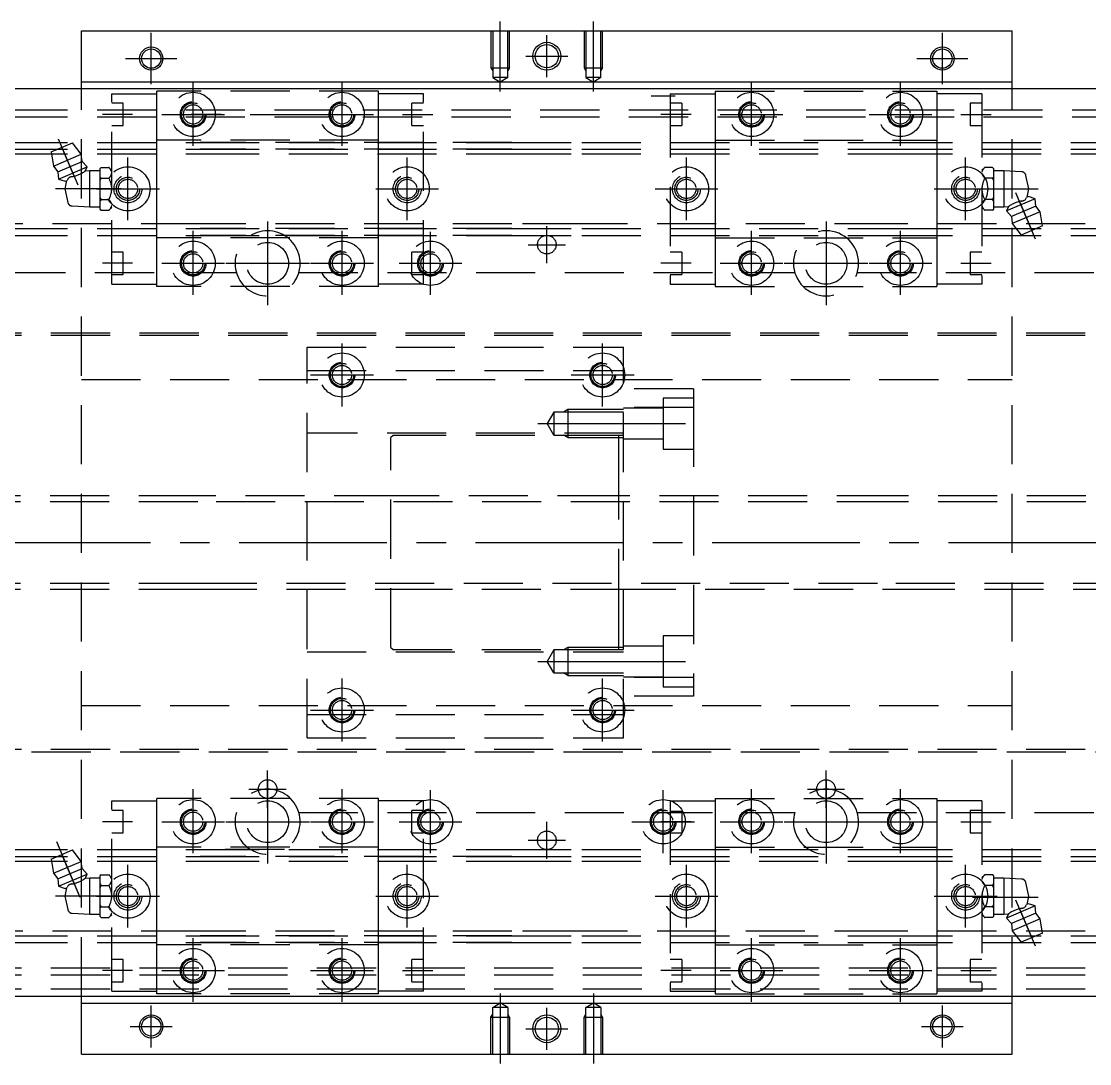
# Model space of a CAD drawing. Extents: x -94 to 720, y -24 to 362.
# Drawn here: x 117.1 to 346.6, y 137.9 to 361.9 of the extents above; entities that cross this region are included whole.
import ezdxf

# ---------------------------------------------------------------- set-up
doc = ezdxf.new("R2010")
doc.units = 0
doc.linetypes.add('CENTER', pattern=[50.8, 31.75, -6.35, 6.35, -6.35])
doc.linetypes.add('DASHED', pattern=[19.05, 12.7, -6.35])
doc.layers.get('0').update_dxf_attribs({"linetype": 'CONTINUOUS'})
doc.layers.add('CENTER', color=1, linetype='CENTER')

msp = doc.modelspace()

# ---------------------------------------------------------------- linework, layer by layer
at = {"color": 7, "linetype": 'CONTINUOUS'}
for p, q in [((130, 359.9), (330, 359.9)), ((130, 348.9), (130, 359.9)), ((330, 348.9), (330, 359.9)), ((474, 347.4), (-14, 347.4)), ((130, 348.9), (330, 348.9)), ((130, 347.4), (130, 348.9)), ((330, 347.4), (330, 348.9)), ((-14, 152.4), (474, 152.4)), ((130, 150.9), (130, 152.4)), ((330, 150.9), (330, 152.4)), ((130, 150.9), (330, 150.9)), ((130, 139.9), (130, 150.9)), ((330, 139.9), (330, 150.9)), ((130, 139.9), (330, 139.9))]:
    msp.add_line(p, q, dxfattribs=at)
at = {"color": 3, "linetype": 'DASHED'}
for p, q in [((218, 359.9), (218, 351.9)), ((218.38, 359.9), (218.38, 351.9)), ((221.62, 351.9), (221.62, 359.9)), ((222, 351.9), (222, 359.9)), ((238, 359.9), (238, 351.9)), ((238.38, 359.9), (238.38, 351.9)), ((241.62, 351.9), (241.62, 359.9)), ((242, 351.9), (242, 359.9)), ((218, 351.9), (218.38, 351.24)), ((218, 351.9), (220, 351.9)), ((218.38, 351.9), (218.38, 349.8)), ((220, 351.9), (222, 351.9)), ((222, 351.9), (221.62, 351.24)), ((221.62, 349.8), (221.62, 351.9)), ((238, 351.9), (238.38, 351.24)), ((238, 351.9), (240, 351.9)), ((238.38, 351.9), (238.38, 349.8)), ((240, 351.9), (242, 351.9)), ((242, 351.9), (241.62, 351.24)), ((241.62, 349.8), (241.62, 351.9)), ((218.38, 349.8), (220, 348.86)), ((221.62, 349.8), (218.38, 349.8)), ((221.62, 349.8), (220, 348.86)), ((238.38, 349.8), (240, 348.86)), ((241.62, 349.8), (238.38, 349.8)), ((241.62, 349.8), (240, 348.86)), ((130, 152.4), (130, 347.4)), ((193.8, 346.9), (146.2, 346.9)), ((146.2, 345.91), (146.2, 346.9)), ((193.8, 345.91), (193.8, 346.9)), ((266.2, 346.9), (313.8, 346.9)), ((266.2, 346.9), (266.2, 345.91)), ((313.8, 346.9), (313.8, 345.91)), ((330, 152.4), (330, 347.4)), ((136.5, 346.35), (146.2, 346.35)), ((136.5, 345.36), (136.5, 346.35)), ((136.5, 306.44), (136.5, 345.36)), ((146.2, 336.9), (146.2, 345.91)), ((203.5, 346.35), (193.8, 346.35)), ((193.8, 336.9), (193.8, 345.91)), ((203.5, 345.36), (203.5, 346.35)), ((203.5, 306.44), (203.5, 345.36)), ((252.45, 345.91), (257.55, 345.91)), ((256.5, 346.35), (266.2, 346.35)), ((256.5, 346.35), (256.5, 345.36)), ((256.5, 345.36), (256.5, 306.44)), ((266.2, 345.91), (266.2, 336.9)), ((323.5, 346.35), (313.8, 346.35)), ((313.8, 345.91), (313.8, 336.9)), ((323.5, 346.35), (323.5, 345.36)), ((323.5, 345.36), (323.5, 305.45)), ((0, 342.9), (460, 342.9)), ((139, 344.3), (136.5, 344.3)), ((139, 339.5), (139, 344.3)), ((201, 339.5), (201, 344.3)), ((203.5, 344.3), (201, 344.3)), ((259, 344.3), (256.5, 344.3)), ((259, 344.3), (259, 339.5)), ((321, 344.3), (321, 339.5)), ((323.5, 344.3), (321, 344.3)), ((0, 341.4), (460, 341.4)), ((136.5, 339.5), (139, 339.5)), ((201, 339.5), (203.5, 339.5)), ((256.5, 339.5), (259, 339.5)), ((321, 339.5), (323.5, 339.5)), ((0, 335.9), (155.5, 335.9)), ((123.5, 333.87), (128.1, 335.82)), ((129.97, 333.36), (128.1, 335.82)), ((146.2, 336.4), (146.2, 336.9)), ((193.8, 336.4), (146.2, 336.4)), ((146.2, 330.4), (146.2, 336.4)), ((155.5, 335.9), (222.5, 335.9)), ((222.5, 335.9), (155.5, 335.9)), ((222.5, 335.9), (155.5, 335.9)), ((155.5, 335.9), (222.5, 335.9)), ((193.8, 336.4), (193.8, 336.9)), ((193.8, 330.4), (193.8, 336.4)), ((222.5, 335.9), (237.5, 335.9)), ((222.5, 335.9), (237.5, 335.9)), ((237.5, 335.9), (304.5, 335.9)), ((237.5, 335.9), (304.5, 335.9)), ((237.5, 335.9), (304.5, 335.9)), ((237.5, 335.9), (304.5, 335.9)), ((266.2, 336.9), (266.2, 336.4)), ((266.2, 336.4), (313.8, 336.4)), ((266.2, 336.4), (266.2, 330.4)), ((304.5, 335.9), (460, 335.9)), ((313.8, 336.9), (313.8, 336.4)), ((313.8, 336.4), (313.8, 330.4)), ((0, 334.44), (155.5, 334.44)), ((0, 333.4), (155.5, 333.4)), ((123.5, 333.87), (123.97, 330.81)), ((123.97, 330.81), (129.97, 333.36)), ((130.17, 331.81), (129.97, 333.36)), ((155.5, 334.44), (222.5, 334.44)), ((222.5, 334.44), (155.5, 334.44)), ((222.5, 334.44), (155.5, 334.44)), ((155.5, 334.44), (222.5, 334.44)), ((155.5, 333.4), (222.5, 333.4)), ((155.5, 333.4), (222.5, 333.4)), ((155.5, 333.4), (222.5, 333.4)), ((155.5, 333.4), (222.5, 333.4)), ((222.5, 334.44), (237.5, 334.44)), ((222.5, 334.44), (237.5, 334.44)), ((222.5, 333.4), (237.5, 333.4)), ((222.5, 333.4), (237.5, 333.4)), ((237.5, 334.44), (304.5, 334.44)), ((237.5, 334.44), (304.5, 334.44)), ((237.5, 334.44), (304.5, 334.44)), ((237.5, 334.44), (304.5, 334.44)), ((237.5, 333.4), (304.5, 333.4)), ((237.5, 333.4), (304.5, 333.4)), ((237.5, 333.4), (304.5, 333.4)), ((237.5, 333.4), (304.5, 333.4)), ((304.5, 334.44), (460, 334.44)), ((304.5, 333.4), (460, 333.4)), ((123.97, 330.81), (124.95, 329.59)), ((124.95, 329.59), (130.17, 331.81)), ((125.07, 328.02), (131.22, 330.63)), ((131.22, 330.63), (130.17, 331.81)), ((130.81, 329.72), (131.22, 330.63)), ((124.95, 329.59), (125.07, 328.02)), ((127.35, 328.3), (127.24, 328.23)), ((131.8, 329.77), (130.81, 329.72)), ((131.8, 322.02), (131.8, 329.77)), ((134, 329.77), (131.8, 329.77)), ((134.21, 330.51), (134, 330.28)), ((134.21, 330.51), (134, 330.3)), ((134, 330.28), (134, 330.3)), ((134, 328.44), (134, 330.28)), ((134, 327.74), (134, 328.44)), ((134, 328.44), (134.21, 328.21)), ((134.21, 330.51), (135.89, 330.51)), ((136.5, 329.9), (135.89, 330.51)), ((136.48, 329.6), (136.42, 329.77)), ((136.45, 329.03), (136.49, 329.18)), ((136.5, 329.46), (136.48, 329.6)), ((136.49, 329.18), (136.5, 329.26)), ((146.2, 329.9), (146.2, 330.4)), ((146.2, 321.9), (146.2, 329.9)), ((193.8, 329.9), (193.8, 330.4)), ((193.8, 321.9), (193.8, 329.9)), ((266.2, 330.4), (266.2, 329.9)), ((266.2, 329.9), (266.2, 321.9)), ((313.8, 330.4), (313.8, 329.9)), ((313.8, 329.9), (313.8, 321.9)), ((324.11, 330.51), (323.5, 329.9)), ((323.51, 329.54), (323.5, 329.46)), ((323.5, 329.26), (323.52, 329.12)), ((323.55, 329.69), (323.51, 329.54)), ((323.52, 329.12), (323.58, 328.95)), ((325.79, 330.51), (324.11, 330.51)), ((326, 330.28), (325.79, 330.51)), ((326, 330.3), (325.79, 330.51)), ((325.79, 328.21), (326, 328.44)), ((326, 330.3), (326, 330.28)), ((326, 330.28), (326, 328.44)), ((328.2, 329.77), (326, 329.77)), ((326, 328.44), (326, 327.74)), ((328.2, 329.77), (328.2, 322.02)), ((332.01, 329.58), (328.2, 329.77)), ((333.6, 325.9), (332.93, 328.8)), ((125.07, 328.02), (126.47, 327.52)), ((126.81, 327.67), (126.4, 325.9)), ((126.47, 327.52), (126.93, 327.72)), ((127.07, 328.02), (126.93, 327.72)), ((127.09, 328.06), (127.07, 328.02)), ((127.16, 328.15), (127.09, 328.06)), ((127.24, 328.23), (127.16, 328.15)), ((134.21, 328.21), (134, 327.74)), ((134, 324.06), (134, 327.74)), ((134.21, 328.21), (135.89, 328.21)), ((325.79, 328.21), (324.11, 328.21)), ((326, 327.74), (325.79, 328.21)), ((326, 327.74), (326, 324.06)), ((126.4, 325.9), (127.07, 323)), ((134, 324.06), (134.21, 323.59)), ((134, 323.36), (134, 324.06)), ((325.79, 323.59), (326, 324.06)), ((326, 324.06), (326, 323.36)), ((334.93, 323.78), (328.78, 321.17)), ((332.84, 323.65), (332.91, 323.74)), ((332.91, 323.74), (332.93, 323.78)), ((332.93, 323.78), (333.07, 324.08)), ((333.53, 324.28), (333.07, 324.08)), ((333.19, 324.13), (333.6, 325.9)), ((334.93, 323.78), (333.53, 324.28)), ((335.05, 322.21), (334.93, 323.78)), ((127.99, 322.22), (131.8, 322.02)), ((131.8, 322.02), (134, 322.02)), ((134.21, 323.59), (134, 323.36)), ((134, 321.52), (134, 323.36)), ((134, 321.52), (134.21, 321.29)), ((134, 321.5), (134, 321.52)), ((134, 321.5), (134.21, 321.29)), ((134.21, 323.59), (135.89, 323.59)), ((135.89, 321.29), (136.5, 321.9)), ((136.48, 322.68), (136.42, 322.85)), ((136.45, 322.11), (136.49, 322.26)), ((136.5, 322.54), (136.48, 322.68)), ((136.49, 322.26), (136.5, 322.34)), ((146.2, 321.4), (146.2, 321.9)), ((146.2, 315.4), (146.2, 321.4)), ((193.8, 321.4), (193.8, 321.9)), ((193.8, 315.4), (193.8, 321.4)), ((266.2, 321.9), (266.2, 321.4)), ((266.2, 321.4), (266.2, 315.4)), ((313.8, 321.9), (313.8, 321.4)), ((313.8, 321.4), (313.8, 315.4)), ((323.51, 322.62), (323.5, 322.54)), ((323.5, 322.34), (323.52, 322.2)), ((323.5, 321.9), (324.11, 321.29)), ((323.55, 322.77), (323.51, 322.62)), ((323.52, 322.2), (323.58, 322.03)), ((325.79, 323.59), (324.11, 323.59)), ((326, 323.36), (325.79, 323.59)), ((325.79, 321.29), (326, 321.52)), ((325.79, 321.29), (326, 321.5)), ((326, 323.36), (326, 321.52)), ((326, 322.02), (328.2, 322.02)), ((326, 321.52), (326, 321.5)), ((328.2, 322.02), (329.19, 322.08)), ((329.19, 322.08), (328.78, 321.17)), ((335.05, 322.21), (329.83, 319.99)), ((332.65, 323.5), (332.76, 323.57)), ((332.76, 323.57), (332.84, 323.65)), ((336.03, 320.99), (335.05, 322.21)), ((134.21, 321.29), (135.89, 321.29)), ((325.79, 321.29), (324.11, 321.29)), ((328.78, 321.17), (329.83, 319.99)), ((329.83, 319.99), (330.03, 318.44)), ((336.03, 320.99), (330.03, 318.44)), ((336.5, 317.93), (336.03, 320.99)), ((155.5, 318.4), (0, 318.4)), ((0, 317.36), (155.5, 317.36)), ((222.5, 318.4), (155.5, 318.4)), ((222.5, 318.4), (155.5, 318.4)), ((222.5, 318.4), (155.5, 318.4)), ((222.5, 318.4), (155.5, 318.4)), ((155.5, 317.36), (222.5, 317.36)), ((222.5, 317.36), (155.5, 317.36)), ((222.5, 317.36), (155.5, 317.36)), ((155.5, 317.36), (222.5, 317.36)), ((237.5, 318.4), (222.5, 318.4)), ((237.5, 318.4), (222.5, 318.4)), ((222.5, 317.36), (237.5, 317.36)), ((222.5, 317.36), (237.5, 317.36)), ((304.5, 318.4), (237.5, 318.4)), ((304.5, 318.4), (237.5, 318.4)), ((304.5, 318.4), (237.5, 318.4)), ((304.5, 318.4), (237.5, 318.4)), ((237.5, 317.36), (304.5, 317.36)), ((237.5, 317.36), (304.5, 317.36)), ((237.5, 317.36), (304.5, 317.36)), ((237.5, 317.36), (304.5, 317.36)), ((460, 318.4), (304.5, 318.4)), ((304.5, 317.36), (460, 317.36)), ((330.03, 318.44), (331.9, 315.98)), ((336.5, 317.93), (331.9, 315.98)), ((0, 315.9), (155.5, 315.9)), ((193.8, 315.4), (146.2, 315.4)), ((146.2, 314.9), (146.2, 315.4)), ((146.2, 305.89), (146.2, 314.9)), ((155.5, 315.9), (222.5, 315.9)), ((222.5, 315.9), (155.5, 315.9)), ((222.5, 315.9), (155.5, 315.9)), ((155.5, 315.9), (222.5, 315.9)), ((193.8, 314.9), (193.8, 315.4)), ((193.8, 305.89), (193.8, 314.9)), ((222.5, 315.9), (237.5, 315.9)), ((222.5, 315.9), (237.5, 315.9)), ((237.5, 315.9), (304.5, 315.9)), ((237.5, 315.9), (304.5, 315.9)), ((237.5, 315.9), (304.5, 315.9)), ((237.5, 315.9), (304.5, 315.9)), ((266.2, 315.4), (313.8, 315.4)), ((266.2, 315.4), (266.2, 314.9)), ((266.2, 314.9), (266.2, 305.89)), ((304.5, 315.9), (460, 315.9)), ((313.8, 315.4), (313.8, 314.9)), ((313.8, 314.9), (313.8, 305.89)), ((139, 312.3), (136.5, 312.3)), ((139, 307.5), (139, 312.3)), ((201, 307.5), (201, 312.3)), ((203.5, 312.3), (201, 312.3)), ((259, 312.3), (256.5, 312.3)), ((259, 312.3), (259, 307.5)), ((321, 312.3), (321, 307.5)), ((323.5, 312.3), (321, 312.3)), ((56.71, 307.9), (163.29, 307.9)), ((176.71, 307.9), (283.29, 307.9)), ((176.71, 307.9), (283.29, 307.9)), ((296.71, 307.9), (403.29, 307.9)), ((136.5, 307.5), (139, 307.5)), ((136.5, 305.45), (136.5, 306.44)), ((136.5, 305.45), (146.2, 305.45)), ((146.2, 304.9), (146.2, 305.89)), ((193.8, 304.9), (193.8, 305.89)), ((203.5, 305.45), (193.8, 305.45)), ((201, 307.5), (203.5, 307.5)), ((203.5, 305.45), (203.5, 306.44)), ((256.5, 307.5), (259, 307.5)), ((256.5, 306.44), (256.5, 305.45)), ((256.5, 305.45), (266.2, 305.45)), ((266.2, 305.89), (266.2, 304.9)), ((313.8, 305.89), (313.8, 304.9)), ((323.5, 305.45), (313.8, 305.45)), ((321, 307.5), (323.5, 307.5)), ((193.8, 304.9), (146.2, 304.9)), ((266.2, 304.9), (313.8, 304.9)), ((460, 294.9), (5, 294.9)), ((460, 294.4), (5.64, 294.4)), ((178.5, 207.9), (178.5, 291.9)), ((178.5, 291.9), (246.5, 291.9)), ((246.5, 207.9), (246.5, 291.9)), ((130, 284.9), (330, 284.9)), ((178.5, 286.9), (246.5, 286.9)), ((261.5, 282.9), (246.5, 282.9)), ((261.5, 282.9), (261.5, 278.88)), ((261.5, 280.95), (255, 280.95)), ((255, 280.95), (255, 269.95)), ((231.5, 277.91), (230.08, 275.45)), ((234.5, 277.91), (231.5, 277.91)), ((231.5, 277.91), (231.5, 272.99)), ((234.5, 278.45), (233.56, 277.91)), ((246.5, 278.45), (234.5, 278.45)), ((234.5, 278.45), (234.5, 272.45)), ((246.5, 277.91), (234.5, 277.91)), ((261.5, 278.88), (246.5, 278.88)), ((255, 278.75), (246.5, 278.75)), ((261.5, 278.88), (261.5, 220.92)), ((246.5, 273.4), (178.5, 273.4)), ((231.5, 272.99), (230.08, 275.45)), ((196.96, 272.9), (196.5, 272.44)), ((196.5, 227.36), (196.5, 272.44)), ((246.5, 272.9), (196.96, 272.9)), ((231.5, 272.99), (234.5, 272.99)), ((234.5, 272.45), (233.56, 272.99)), ((234.5, 272.99), (246.5, 272.99)), ((234.5, 272.45), (246.5, 272.45)), ((234.5, 272.45), (246.5, 272.45)), ((245.5, 265.39), (245.5, 272.9)), ((246.5, 272.15), (255, 272.15)), ((255, 269.95), (261.5, 269.95)), ((245.5, 263.99), (245.5, 265.39)), ((245.5, 235.81), (245.5, 263.99)), ((155, 259.9), (28, 259.9)), ((197, 259.9), (155, 259.9)), ((245, 259.9), (197, 259.9)), ((202, 259.9), (197, 259.9)), ((202, 259.9), (197, 259.9)), ((245, 259.9), (240, 259.9)), ((245, 259.9), (240, 259.9)), ((305, 259.9), (245, 259.9)), ((403, 259.9), (305, 259.9)), ((155, 258.65), (28, 258.65)), ((305, 258.65), (155, 258.65)), ((403, 258.65), (305, 258.65)), ((28, 241.15), (155, 241.15)), ((155, 241.15), (305, 241.15)), ((305, 241.15), (403, 241.15)), ((28, 239.9), (155, 239.9)), ((155, 239.9), (197, 239.9)), ((197, 239.9), (245, 239.9)), ((197, 239.9), (202, 239.9)), ((197, 239.9), (202, 239.9)), ((240, 239.9), (245, 239.9)), ((240, 239.9), (245, 239.9)), ((245, 239.9), (305, 239.9)), ((305, 239.9), (403, 239.9)), ((245.5, 234.41), (245.5, 235.81)), ((245.5, 226.9), (245.5, 234.41)), ((261.5, 229.85), (255, 229.85)), ((255, 229.85), (255, 218.85)), ((196.5, 227.36), (196.96, 226.9)), ((234.5, 227.35), (233.56, 226.81)), ((246.5, 227.35), (234.5, 227.35)), ((234.5, 227.35), (234.5, 221.35)), ((255, 227.65), (246.5, 227.65)), ((178.5, 226.4), (246.5, 226.4)), ((196.96, 226.9), (246.5, 226.9)), ((231.5, 226.81), (230.08, 224.35)), ((234.5, 226.81), (231.5, 226.81)), ((231.5, 226.81), (231.5, 221.89)), ((246.5, 226.81), (234.5, 226.81)), ((231.5, 221.89), (230.08, 224.35)), ((231.5, 221.89), (234.5, 221.89)), ((234.5, 221.35), (233.56, 221.89)), ((234.5, 221.89), (246.5, 221.89)), ((234.5, 221.35), (246.5, 221.35)), ((234.5, 221.35), (246.5, 221.35)), ((246.5, 221.05), (255, 221.05)), ((261.5, 220.92), (246.5, 220.92)), ((261.5, 220.92), (261.5, 216.9)), ((255, 218.85), (261.5, 218.85)), ((261.5, 216.9), (246.5, 216.9)), ((130, 214.9), (330, 214.9)), ((178.5, 212.9), (246.5, 212.9)), ((178.5, 207.9), (246.5, 207.9)), ((5, 204.9), (460, 204.9)), ((460, 205.4), (5.64, 205.4)), ((136.5, 194.35), (146.2, 194.35)), ((136.5, 193.36), (136.5, 194.35)), ((136.5, 154.44), (136.5, 193.36)), ((193.8, 194.9), (146.2, 194.9)), ((146.2, 193.91), (146.2, 194.9)), ((146.2, 184.9), (146.2, 193.91)), ((193.8, 193.91), (193.8, 194.9)), ((203.5, 194.35), (193.8, 194.35)), ((193.8, 184.9), (193.8, 193.91)), ((203.5, 193.36), (203.5, 194.35)), ((203.5, 154.44), (203.5, 193.36)), ((256.5, 194.35), (266.2, 194.35)), ((256.5, 194.35), (256.5, 193.36)), ((256.5, 193.36), (256.5, 154.44)), ((266.2, 194.9), (313.8, 194.9)), ((266.2, 194.9), (266.2, 193.91)), ((266.2, 193.91), (266.2, 184.9)), ((313.8, 194.9), (313.8, 193.91)), ((323.5, 194.35), (313.8, 194.35)), ((313.8, 193.91), (313.8, 184.9)), ((323.5, 194.35), (323.5, 193.36)), ((323.5, 193.36), (323.5, 154.44)), ((139, 192.3), (136.5, 192.3)), ((139, 187.5), (139, 192.3)), ((176.71, 191.9), (283.29, 191.9)), ((176.71, 191.9), (283.29, 191.9)), ((201, 187.5), (201, 192.3)), ((203.5, 192.3), (201, 192.3)), ((259, 192.1), (256.5, 192.1)), ((259, 192.1), (259, 187.5)), ((296.71, 191.9), (403.29, 191.9)), ((321, 192.3), (321, 187.5)), ((323.5, 192.3), (321, 192.3)), ((136.5, 187.5), (139, 187.5)), ((201, 187.5), (203.5, 187.5)), ((256.5, 187.5), (259, 187.5)), ((321, 187.5), (323.5, 187.5)), ((0, 183.9), (155.5, 183.9)), ((123.5, 181.87), (128.1, 183.82)), ((129.97, 181.36), (128.1, 183.82)), ((146.2, 184.4), (146.2, 184.9)), ((193.8, 184.4), (146.2, 184.4)), ((146.2, 178.4), (146.2, 184.4)), ((155.5, 183.9), (222.5, 183.9)), ((173.61, 183.9), (155.5, 183.9)), ((173.61, 183.9), (155.5, 183.9)), ((155.5, 183.9), (222.5, 183.9)), ((193.8, 184.4), (193.8, 184.9)), ((193.8, 178.4), (193.8, 184.4)), ((222.5, 183.9), (237.5, 183.9)), ((222.5, 183.9), (237.5, 183.9)), ((237.5, 183.9), (304.5, 183.9)), ((237.5, 183.9), (304.5, 183.9)), ((237.5, 183.9), (304.5, 183.9)), ((237.5, 183.9), (304.5, 183.9)), ((266.2, 184.9), (266.2, 184.4)), ((266.2, 184.4), (313.8, 184.4)), ((266.2, 184.4), (266.2, 178.4)), ((304.5, 183.9), (460, 183.9)), ((313.8, 184.9), (313.8, 184.4)), ((313.8, 184.4), (313.8, 178.4)), ((0, 182.44), (155.5, 182.44)), ((0, 181.4), (155.5, 181.4)), ((123.5, 181.87), (123.97, 178.81)), ((123.97, 178.81), (129.97, 181.36)), ((130.17, 179.81), (129.97, 181.36)), ((155.5, 182.44), (222.5, 182.44)), ((222.5, 182.44), (155.5, 182.44)), ((222.5, 182.44), (155.5, 182.44)), ((155.5, 182.44), (222.5, 182.44)), ((155.5, 181.4), (222.5, 181.4)), ((155.5, 181.4), (222.5, 181.4)), ((155.5, 181.4), (222.5, 181.4)), ((155.5, 181.4), (222.5, 181.4)), ((222.5, 182.44), (237.5, 182.44)), ((222.5, 182.44), (237.5, 182.44)), ((222.5, 181.4), (237.5, 181.4)), ((222.5, 181.4), (237.5, 181.4)), ((237.5, 182.44), (304.5, 182.44)), ((237.5, 182.44), (304.5, 182.44)), ((237.5, 182.44), (304.5, 182.44)), ((237.5, 182.44), (304.5, 182.44)), ((237.5, 181.4), (304.5, 181.4)), ((237.5, 181.4), (304.5, 181.4)), ((237.5, 181.4), (304.5, 181.4)), ((237.5, 181.4), (304.5, 181.4)), ((304.5, 182.44), (460, 182.44)), ((304.5, 181.4), (460, 181.4)), ((124.95, 177.59), (130.17, 179.81)), ((131.22, 178.63), (130.17, 179.81)), ((123.97, 178.81), (124.95, 177.59)), ((124.95, 177.59), (125.07, 176.02)), ((125.07, 176.02), (131.22, 178.63)), ((130.81, 177.72), (131.22, 178.63)), ((131.8, 177.77), (130.81, 177.72)), ((131.8, 170.02), (131.8, 177.77)), ((134, 177.77), (131.8, 177.77)), ((134.21, 178.51), (134, 178.28)), ((134.21, 178.51), (134, 178.3)), ((134, 178.28), (134, 178.3)), ((134, 176.44), (134, 178.28)), ((134.21, 178.51), (135.89, 178.51)), ((136.5, 177.9), (135.89, 178.51)), ((136.48, 177.6), (136.42, 177.77)), ((136.45, 177.03), (136.49, 177.18)), ((136.5, 177.46), (136.48, 177.6)), ((136.49, 177.18), (136.5, 177.26)), ((146.2, 177.9), (146.2, 178.4)), ((146.2, 169.9), (146.2, 177.9)), ((193.8, 177.9), (193.8, 178.4)), ((193.8, 169.9), (193.8, 177.9)), ((266.2, 178.4), (266.2, 177.9)), ((266.2, 177.9), (266.2, 169.9)), ((313.8, 178.4), (313.8, 177.9)), ((313.8, 177.9), (313.8, 169.9)), ((324.11, 178.51), (323.5, 177.9)), ((323.51, 177.54), (323.5, 177.46)), ((323.5, 177.26), (323.52, 177.12)), ((323.55, 177.69), (323.51, 177.54)), ((323.52, 177.12), (323.58, 176.95)), ((325.79, 178.51), (324.11, 178.51)), ((326, 178.28), (325.79, 178.51)), ((326, 178.3), (325.79, 178.51)), ((326, 178.3), (326, 178.28)), ((326, 178.28), (326, 176.44)), ((328.2, 177.77), (326, 177.77)), ((328.2, 177.77), (328.2, 170.02)), ((332.01, 177.58), (328.2, 177.77)), ((333.6, 173.9), (332.93, 176.8)), ((125.07, 176.02), (126.47, 175.52)), ((126.81, 175.67), (126.4, 173.9)), ((126.47, 175.52), (126.93, 175.72)), ((127.07, 176.02), (126.93, 175.72)), ((127.09, 176.06), (127.07, 176.02)), ((127.16, 176.15), (127.09, 176.06)), ((127.24, 176.23), (127.16, 176.15)), ((127.35, 176.3), (127.24, 176.23)), ((134, 176.44), (134.21, 176.21)), ((134, 175.74), (134, 176.44)), ((134.21, 176.21), (134, 175.74)), ((134, 172.06), (134, 175.74)), ((134.21, 176.21), (135.89, 176.21)), ((325.79, 176.21), (324.11, 176.21)), ((325.79, 176.21), (326, 176.44)), ((326, 175.74), (325.79, 176.21)), ((326, 176.44), (326, 175.74)), ((326, 175.74), (326, 172.06)), ((126.4, 173.9), (127.07, 171)), ((333.53, 172.28), (333.07, 172.08)), ((333.19, 172.13), (333.6, 173.9)), ((334.93, 171.78), (333.53, 172.28)), ((127.99, 170.22), (131.8, 170.02)), ((131.8, 170.02), (134, 170.02)), ((134, 172.06), (134.21, 171.59)), ((134, 171.36), (134, 172.06)), ((134.21, 171.59), (134, 171.36)), ((134, 169.52), (134, 171.36)), ((134.21, 171.59), (135.89, 171.59)), ((135.89, 169.29), (136.5, 169.9)), ((136.48, 170.68), (136.42, 170.85)), ((136.45, 170.11), (136.49, 170.26)), ((136.5, 170.54), (136.48, 170.68)), ((136.49, 170.26), (136.5, 170.34)), ((146.2, 163.4), (146.2, 169.9)), ((193.8, 169.4), (193.8, 169.9)), ((266.2, 169.9), (266.2, 169.4)), ((313.8, 169.9), (313.8, 169.4)), ((323.51, 170.62), (323.5, 170.54)), ((323.5, 170.34), (323.52, 170.2)), ((323.5, 169.9), (324.11, 169.29)), ((323.55, 170.77), (323.51, 170.62)), ((323.52, 170.2), (323.58, 170.03)), ((325.79, 171.59), (324.11, 171.59)), ((325.79, 171.59), (326, 172.06)), ((326, 171.36), (325.79, 171.59)), ((326, 172.06), (326, 171.36)), ((326, 171.36), (326, 169.52)), ((326, 170.02), (328.2, 170.02)), ((328.2, 170.02), (329.19, 170.08)), ((334.93, 171.78), (328.78, 169.17)), ((329.19, 170.08), (328.78, 169.17)), ((335.05, 170.21), (329.83, 167.99)), ((332.65, 171.5), (332.76, 171.57)), ((332.76, 171.57), (332.84, 171.65)), ((332.84, 171.65), (332.91, 171.74)), ((332.91, 171.74), (332.93, 171.78)), ((332.93, 171.78), (333.07, 172.08)), ((335.05, 170.21), (334.93, 171.78)), ((336.03, 168.99), (335.05, 170.21)), ((134, 169.52), (134.21, 169.29)), ((134, 169.5), (134, 169.52)), ((134, 169.5), (134.21, 169.29)), ((134.21, 169.29), (135.89, 169.29)), ((193.8, 163.4), (193.8, 169.4)), ((266.2, 169.4), (266.2, 163.4)), ((313.8, 169.4), (313.8, 163.4)), ((325.79, 169.29), (324.11, 169.29)), ((325.79, 169.29), (326, 169.52)), ((325.79, 169.29), (326, 169.5)), ((326, 169.52), (326, 169.5)), ((328.78, 169.17), (329.83, 167.99)), ((329.83, 167.99), (330.03, 166.44)), ((336.03, 168.99), (330.03, 166.44)), ((336.5, 165.93), (336.03, 168.99)), ((155.5, 166.4), (0, 166.4)), ((0, 165.36), (155.5, 165.36)), ((222.5, 166.4), (155.5, 166.4)), ((222.5, 166.4), (155.5, 166.4)), ((222.5, 166.4), (155.5, 166.4)), ((222.5, 166.4), (155.5, 166.4)), ((155.5, 165.36), (222.5, 165.36)), ((222.5, 165.36), (155.5, 165.36)), ((222.5, 165.36), (155.5, 165.36)), ((155.5, 165.36), (222.5, 165.36)), ((237.5, 166.4), (222.5, 166.4)), ((237.5, 166.4), (222.5, 166.4)), ((222.5, 165.36), (237.5, 165.36)), ((222.5, 165.36), (237.5, 165.36)), ((304.5, 166.4), (237.5, 166.4)), ((304.5, 166.4), (237.5, 166.4)), ((304.5, 166.4), (237.5, 166.4)), ((304.5, 166.4), (237.5, 166.4)), ((237.5, 165.36), (304.5, 165.36)), ((237.5, 165.36), (304.5, 165.36)), ((237.5, 165.36), (304.5, 165.36)), ((237.5, 165.36), (304.5, 165.36)), ((460, 166.4), (304.5, 166.4)), ((304.5, 165.36), (460, 165.36)), ((330.03, 166.44), (331.9, 163.98)), ((336.5, 165.93), (331.9, 163.98)), ((0, 163.9), (155.5, 163.9)), ((193.8, 163.4), (146.2, 163.4)), ((146.2, 162.9), (146.2, 163.4)), ((155.5, 163.9), (222.5, 163.9)), ((222.5, 163.9), (155.5, 163.9)), ((222.5, 163.9), (155.5, 163.9)), ((155.5, 163.9), (222.5, 163.9)), ((193.8, 162.9), (193.8, 163.4)), ((222.5, 163.9), (237.5, 163.9)), ((222.5, 163.9), (237.5, 163.9)), ((237.5, 163.9), (304.5, 163.9)), ((237.5, 163.9), (304.5, 163.9)), ((237.5, 163.9), (304.5, 163.9)), ((237.5, 163.9), (304.5, 163.9)), ((266.2, 163.4), (313.8, 163.4)), ((266.2, 163.4), (266.2, 162.9)), ((304.5, 163.9), (460, 163.9)), ((313.8, 163.4), (313.8, 162.9)), ((146.2, 153.89), (146.2, 162.9)), ((193.8, 153.89), (193.8, 162.9)), ((266.2, 162.9), (266.2, 153.89)), ((313.8, 162.9), (313.8, 153.89)), ((460, 158.4), (0, 158.4)), ((139, 160.3), (136.5, 160.3)), ((139, 155.5), (139, 160.3)), ((201, 155.5), (201, 160.3)), ((203.5, 160.3), (201, 160.3)), ((259, 160.3), (256.5, 160.3)), ((259, 160.3), (259, 155.5)), ((321, 160.3), (321, 155.5)), ((323.5, 160.3), (321, 160.3)), ((460, 156.9), (0, 156.9)), ((460, 153.9), (0, 153.9)), ((136.5, 155.5), (139, 155.5)), ((136.5, 153.45), (136.5, 154.44)), ((146.2, 152.9), (146.2, 153.89)), ((193.8, 152.9), (193.8, 153.89)), ((201, 155.5), (203.5, 155.5)), ((203.5, 153.45), (203.5, 154.44)), ((256.5, 155.5), (259, 155.5)), ((256.5, 154.44), (256.5, 153.45)), ((266.2, 153.89), (266.2, 152.9)), ((313.8, 153.89), (313.8, 152.9)), ((321, 155.5), (323.5, 155.5)), ((323.5, 154.44), (323.5, 153.45)), ((136.5, 153.45), (146.2, 153.45)), ((193.8, 152.9), (146.2, 152.9)), ((203.5, 153.45), (193.8, 153.45)), ((256.5, 153.45), (266.2, 153.45)), ((266.2, 152.9), (313.8, 152.9)), ((323.5, 153.45), (313.8, 153.45)), ((218.38, 150), (220, 150.94)), ((218.38, 147.9), (218.38, 150)), ((221.62, 150), (218.38, 150)), ((221.62, 150), (220, 150.94)), ((221.62, 150), (221.62, 147.9)), ((238.38, 150), (240, 150.94)), ((238.38, 147.9), (238.38, 150)), ((241.62, 150), (238.38, 150)), ((241.62, 150), (240, 150.94)), ((241.62, 150), (241.62, 147.9)), ((218, 147.9), (218.38, 148.56)), ((218, 139.9), (218, 147.9)), ((218, 147.9), (220, 147.9)), ((218.38, 139.9), (218.38, 147.9)), ((220, 147.9), (222, 147.9)), ((222, 147.9), (221.62, 148.56)), ((221.62, 147.9), (221.62, 139.9)), ((222, 147.9), (222, 139.9)), ((238, 147.9), (238.38, 148.56)), ((238, 139.9), (238, 147.9)), ((238, 147.9), (240, 147.9)), ((238.38, 139.9), (238.38, 147.9)), ((240, 147.9), (242, 147.9)), ((242, 147.9), (241.62, 148.56)), ((241.62, 147.9), (241.62, 139.9)), ((242, 147.9), (242, 139.9))]:
    msp.add_line(p, q, dxfattribs=at)
at = {"color": 3, "linetype": 'CONTINUOUS'}
for centre in [(145, 353.9), (315, 353.9), (145, 145.9), (315, 145.9)]:
    msp.add_circle(centre, 2.5, dxfattribs=at)
at = {"color": 7, "linetype": 'CONTINUOUS'}
for centre, radius in [((145, 353.9), 2.07), ((230, 354.4), 3), ((230, 354.4), 2.5), ((315, 353.9), 2.07), ((145, 145.9), 2.07), ((230, 145.4), 3), ((230, 145.4), 2.5), ((315, 145.9), 2.07)]:
    msp.add_circle(centre, radius, dxfattribs=at)
at = {"color": 3, "linetype": 'DASHED'}
for centre, radius in [((154, 341.9), 4.75), ((186, 341.9), 4.75), ((274, 341.9), 4.75), ((306, 341.9), 4.75), ((154, 341.9), 2.75), ((154, 341.9), 2.5), ((186, 341.9), 2.75), ((186, 341.9), 2.5), ((274, 341.9), 2.75), ((274, 341.9), 2.5), ((306, 341.9), 2.75), ((306, 341.9), 2.5), ((154, 341.9), 2.07), ((186, 341.9), 2.07), ((274, 341.9), 2.07), ((306, 341.9), 2.07), ((140, 325.9), 4.75), ((200, 325.9), 4.75), ((260, 325.9), 4.75), ((320, 325.9), 4.75), ((140, 325.9), 3), ((140, 325.9), 2.5), ((200, 325.9), 3), ((200, 325.9), 2.5), ((260, 325.9), 3), ((260, 325.9), 2.5), ((320, 325.9), 3), ((320, 325.9), 2.5), ((140, 325.9), 2.07), ((200, 325.9), 2.07), ((260, 325.9), 2.07), ((320, 325.9), 2.07), ((154, 309.9), 4.75), ((186, 309.9), 4.75), ((205, 309.9), 4.75), ((230, 313.9), 2), ((230, 313.9), 2), ((274, 309.9), 4.75), ((306, 309.9), 4.75), ((154, 309.9), 2.75), ((154, 309.9), 2.5), ((170, 309.9), 4.5), ((186, 309.9), 2.75), ((186, 309.9), 2.5), ((205, 309.9), 2.75), ((205, 309.9), 2.5), ((274, 309.9), 2.75), ((274, 309.9), 2.5), ((290, 309.9), 4.5), ((306, 309.9), 2.75), ((306, 309.9), 2.5), ((154, 309.9), 2.07), ((186, 309.9), 2.07), ((205, 309.9), 2.07), ((274, 309.9), 2.07), ((306, 309.9), 2.07), ((186, 285.9), 4.75), ((242, 285.9), 4.75), ((186, 285.9), 2.75), ((186, 285.9), 2.5), ((186, 285.9), 2.07), ((242, 285.9), 2.75), ((242, 285.9), 2.5), ((242, 285.9), 2.07), ((186, 213.9), 4.75), ((242, 213.9), 4.75), ((186, 213.9), 2.75), ((186, 213.9), 2.5), ((186, 213.9), 2.07), ((242, 213.9), 2.75), ((242, 213.9), 2.5), ((242, 213.9), 2.07), ((170, 196.9), 2), ((290, 196.9), 2), ((154, 189.9), 4.75), ((170, 189.9), 4.5), ((170, 189.9), 4.5), ((186, 189.9), 4.75), ((205, 189.9), 4.75), ((255, 189.9), 4.75), ((255, 189.9), 4.75), ((274, 189.9), 4.75), ((290, 189.9), 4.5), ((306, 189.9), 4.75), ((154, 189.9), 2.75), ((154, 189.9), 2.5), ((154, 189.9), 2.07), ((186, 189.9), 2.75), ((186, 189.9), 2.5), ((186, 189.9), 2.07), ((205, 189.9), 2.75), ((205, 189.9), 2.5), ((205, 189.9), 2.07), ((255, 189.9), 2.75), ((255, 189.9), 2.75), ((255, 189.9), 2.5), ((255, 189.9), 2.5), ((255, 189.9), 2.07), ((255, 189.9), 2.07), ((274, 189.9), 2.75), ((274, 189.9), 2.5), ((274, 189.9), 2.07), ((306, 189.9), 2.75), ((306, 189.9), 2.5), ((306, 189.9), 2.07), ((230, 185.9), 2), ((230, 185.9), 2), ((140, 173.9), 4.75), ((140, 173.9), 3), ((200, 173.9), 4.75), ((200, 173.9), 3), ((260, 173.9), 4.75), ((260, 173.9), 3), ((320, 173.9), 4.75), ((320, 173.9), 3), ((140, 173.9), 2.5), ((140, 173.9), 2.07), ((200, 173.9), 2.5), ((200, 173.9), 2.07), ((260, 173.9), 2.5), ((260, 173.9), 2.07), ((320, 173.9), 2.5), ((320, 173.9), 2.07), ((154, 157.9), 4.75), ((186, 157.9), 4.75), ((274, 157.9), 4.75), ((306, 157.9), 4.75), ((154, 157.9), 2.75), ((154, 157.9), 2.5), ((154, 157.9), 2.07), ((186, 157.9), 2.75), ((186, 157.9), 2.5), ((186, 157.9), 2.07), ((274, 157.9), 2.75), ((274, 157.9), 2.5), ((274, 157.9), 2.07), ((306, 157.9), 2.75), ((306, 157.9), 2.5), ((306, 157.9), 2.07)]:
    msp.add_circle(centre, radius, dxfattribs=at)
for centre, radius, start, end in [((128.27, 326.71), 1.84, 98.7685, 120.1972), ((126.82, 335.22), 6.79, 279.9727, 306.0211), ((134.36, 328.85), 2.26, 24.0085, 47.4276), ((134.39, 329.83), 2.21, 312.5296, 338.585), ((325.61, 328.89), 2.21, 132.5296, 158.585), ((325.64, 329.87), 2.26, 204.0085, 227.4276), ((331.96, 328.58), 1, 13, 87), ((131.33, 325.74), 5.19, 4.0171, 28.4337), ((328.73, 325.72), 5.24, 151.6901, 175.8591), ((131.27, 326.08), 5.24, 331.6901, 355.8591), ((328.67, 326.06), 5.19, 184.0171, 208.4337), ((128.04, 323.22), 1, 193, 267), ((134.36, 321.93), 2.26, 24.0085, 47.4276), ((134.39, 322.91), 2.21, 312.5296, 338.585), ((325.61, 321.97), 2.21, 132.5296, 158.585), ((325.64, 322.95), 2.26, 204.0085, 227.4276), ((333.22, 316.49), 6.89, 100.1573, 125.8366), ((331.73, 325.09), 1.84, 278.7685, 300.1973), ((170, 309.9), 7, 16.6015, 163.3985), ((290, 309.9), 7, 360, 180), ((170, 309.9), 7, 163.3985, 16.6015), ((290, 309.9), 7, 180, 360), ((170, 189.9), 7, 16.6015, 163.3985), ((170, 189.9), 7, 16.6015, 163.3985), ((290, 189.9), 7, 16.6015, 163.3985), ((170, 189.9), 7, 163.3985, 16.6015), ((170, 189.9), 7, 163.3985, 16.6015), ((290, 189.9), 7, 163.3985, 16.6015), ((126.82, 183.22), 6.79, 279.9727, 306.0211), ((134.36, 176.85), 2.26, 24.0085, 47.4276), ((134.39, 177.83), 2.21, 312.5296, 338.585), ((325.61, 176.89), 2.21, 132.5296, 158.585), ((325.64, 177.87), 2.26, 204.0085, 227.4276), ((331.96, 176.58), 1, 13, 87), ((128.27, 174.71), 1.84, 98.7685, 120.1972), ((131.33, 173.74), 5.19, 4.0171, 28.4337), ((328.73, 173.72), 5.24, 151.6901, 175.8591), ((131.27, 174.08), 5.24, 331.6901, 355.8591), ((328.67, 174.06), 5.19, 184.0171, 208.4337), ((128.04, 171.22), 1, 193, 267), ((134.36, 169.93), 2.26, 24.0085, 47.4276), ((134.39, 170.91), 2.21, 312.5296, 338.585), ((325.61, 169.97), 2.21, 132.5296, 158.585), ((325.64, 170.95), 2.26, 204.0085, 227.4276), ((333.22, 164.49), 6.89, 100.1573, 125.8366), ((331.73, 173.09), 1.84, 278.7685, 300.1973)]:
    msp.add_arc(centre, radius, start, end, dxfattribs=at)
at = {"layer": 'CENTER', "color": 1, "linetype": 'CENTER'}
for p, q in [((220, 346.86), (220, 361.9)), ((240, 346.86), (240, 361.9)), ((145, 348.4), (145, 359.4)), ((145, 349.4), (145, 358.4)), ((230, 349.9), (230, 358.9)), ((315, 348.4), (315, 359.4)), ((315, 349.4), (315, 358.4)), ((139.5, 353.9), (150.5, 353.9)), ((140.5, 353.9), (149.5, 353.9)), ((225.5, 354.4), (234.5, 354.4)), ((309.5, 353.9), (320.5, 353.9)), ((310.5, 353.9), (319.5, 353.9)), ((154, 335.15), (154, 348.9)), ((186, 335.15), (186, 348.9)), ((274, 335.15), (274, 348.9)), ((306, 335.15), (306, 348.9)), ((141, 341.9), (134.5, 341.9)), ((147.25, 341.9), (160.75, 341.9)), ((160, 341.9), (153.5, 341.9)), ((166.25, 341.9), (179.75, 341.9)), ((166.25, 341.9), (179.75, 341.9)), ((168.25, 341.9), (177.75, 341.9)), ((168.25, 341.9), (177.75, 341.9)), ((179.25, 341.9), (192.75, 341.9)), ((199, 341.9), (205.5, 341.9)), ((261, 341.9), (254.5, 341.9)), ((267.25, 341.9), (280.75, 341.9)), ((299.25, 341.9), (312.75, 341.9)), ((319, 341.9), (325.5, 341.9)), ((125.02, 336.68), (129.22, 326.78)), ((128.44, 328.62), (125.8, 334.84)), ((140, 319.15), (140, 332.65)), ((140, 321.15), (140, 330.65)), ((200, 319.15), (200, 332.65)), ((200, 321.15), (200, 330.65)), ((260, 319.15), (260, 332.65)), ((260, 321.15), (260, 330.65)), ((320, 319.15), (320, 332.65)), ((320, 321.15), (320, 330.65)), ((138.5, 325.9), (124.4, 325.9)), ((133.25, 325.9), (146.75, 325.9)), ((135.25, 325.9), (144.75, 325.9)), ((145.4, 325.9), (146.75, 325.9)), ((145.4, 325.9), (146.75, 325.9)), ((193.25, 325.9), (206.75, 325.9)), ((195.25, 325.9), (204.75, 325.9)), ((253.25, 325.9), (266.75, 325.9)), ((255.25, 325.9), (264.75, 325.9)), ((313.25, 325.9), (314.6, 325.9)), ((313.25, 325.9), (326.75, 325.9)), ((313.25, 325.9), (314.6, 325.9)), ((315.25, 325.9), (324.75, 325.9)), ((321.5, 325.9), (335.6, 325.9)), ((334.98, 315.12), (330.78, 325.02)), ((331.56, 323.18), (334.2, 316.96)), ((154, 303.15), (154, 316.9)), ((170, 318.9), (170, 300.9)), ((170, 318.9), (170, 300.9)), ((186, 303.15), (186, 316.9)), ((230, 309.9), (230, 317.9)), ((230, 309.9), (230, 317.9)), ((274, 303.15), (274, 316.9)), ((290, 318.9), (290, 300.9)), ((290, 318.9), (290, 300.9)), ((306, 303.15), (306, 316.9)), ((205, 303.15), (205, 316.65)), ((226, 313.9), (234, 313.9)), ((226, 313.9), (234, 313.9)), ((141, 309.9), (134.5, 309.9)), ((147.25, 309.9), (160.75, 309.9)), ((161, 309.9), (179, 309.9)), ((179.25, 309.9), (192.75, 309.9)), ((198.25, 309.9), (211.75, 309.9)), ((199, 309.9), (205.5, 309.9)), ((261, 309.9), (254.5, 309.9)), ((267.25, 309.9), (280.75, 309.9)), ((281, 309.9), (299, 309.9)), ((299.25, 309.9), (312.75, 309.9)), ((319, 309.9), (325.5, 309.9)), ((186, 279.15), (186, 292.65)), ((242, 279.15), (242, 292.65)), ((179.25, 285.9), (192.75, 285.9)), ((235.25, 285.9), (248.75, 285.9)), ((228.08, 275.45), (263.5, 275.45)), ((11.5, 249.9), (519.5, 249.9)), ((228.08, 224.35), (263.5, 224.35)), ((186, 207.15), (186, 220.65)), ((242, 207.15), (242, 220.65)), ((179.25, 213.9), (192.75, 213.9)), ((235.25, 213.9), (248.75, 213.9)), ((170, 192.9), (170, 200.9)), ((290, 192.9), (290, 200.9)), ((170, 198.9), (170, 180.9)), ((170, 198.9), (170, 180.9)), ((170, 198.9), (170, 180.9)), ((290, 198.9), (290, 180.9)), ((290, 198.9), (290, 180.9)), ((154, 183.15), (154, 196.9)), ((166, 196.9), (174, 196.9)), ((186, 183.15), (186, 196.9)), ((205, 183.15), (205, 196.65)), ((255, 183.15), (255, 196.65)), ((255, 183.15), (255, 196.65)), ((274, 183.15), (274, 196.9)), ((286, 196.9), (294, 196.9)), ((306, 183.15), (306, 196.9)), ((141, 189.9), (134.5, 189.9)), ((147.25, 189.9), (160.75, 189.9)), ((161, 189.9), (179, 189.9)), ((161, 189.9), (179, 189.9)), ((179.25, 189.9), (192.75, 189.9)), ((198.25, 189.9), (211.75, 189.9)), ((199, 189.9), (205.5, 189.9)), ((230, 181.9), (230, 189.9)), ((230, 181.9), (230, 189.9)), ((248.25, 189.9), (261.75, 189.9)), ((248.25, 189.9), (261.75, 189.9)), ((261, 189.9), (254.5, 189.9)), ((267.25, 189.9), (280.75, 189.9)), ((281, 189.9), (299, 189.9)), ((281, 189.9), (299, 189.9)), ((298.25, 189.9), (313.75, 189.9)), ((299.25, 189.9), (312.75, 189.9)), ((319, 189.9), (325.5, 189.9)), ((124.63, 185.61), (129.32, 174.56)), ((226, 185.9), (234, 185.9)), ((226, 185.9), (234, 185.9)), ((129.71, 173.64), (125.8, 182.84)), ((140, 167.15), (140, 180.65)), ((140, 167.15), (140, 180.65)), ((200, 167.15), (200, 180.65)), ((260, 167.15), (260, 180.65)), ((320, 167.15), (320, 180.65)), ((140, 169.15), (140, 178.65)), ((140, 169.15), (140, 178.65)), ((200, 169.15), (200, 178.65)), ((260, 169.15), (260, 178.65)), ((320, 169.15), (320, 178.65)), ((320, 169.15), (320, 178.65)), ((138.5, 173.9), (124.4, 173.9)), ((133.25, 173.9), (146.75, 173.9)), ((135.25, 173.9), (144.75, 173.9)), ((145.4, 173.9), (146.75, 173.9)), ((145.4, 173.9), (146.75, 173.9)), ((193.25, 173.9), (206.75, 173.9)), ((195.25, 173.9), (204.75, 173.9)), ((253.25, 173.9), (266.75, 173.9)), ((255.25, 173.9), (264.75, 173.9)), ((313.25, 173.9), (314.6, 173.9)), ((313.25, 173.9), (326.75, 173.9)), ((313.25, 173.9), (314.6, 173.9)), ((315.25, 173.9), (324.75, 173.9)), ((321.5, 173.7), (335.55, 173.67)), ((334.98, 163.12), (330.78, 173.02)), ((331.56, 171.18), (334.2, 164.96)), ((154, 151.15), (154, 164.9)), ((186, 151.15), (186, 164.9)), ((274, 151.15), (274, 164.9)), ((306, 151.15), (306, 164.9)), ((141, 157.9), (134.5, 157.9)), ((147.25, 157.9), (160.75, 157.9)), ((179.25, 157.9), (192.75, 157.9)), ((199, 157.9), (205.5, 157.9)), ((261, 157.9), (254.5, 157.9)), ((267.25, 157.9), (280.75, 157.9)), ((299.25, 157.9), (312.75, 157.9)), ((319, 157.9), (325.5, 157.9)), ((220, 152.94), (220, 137.9)), ((240, 152.94), (240, 137.9)), ((145, 141.4), (145, 150.4)), ((230, 140.9), (230, 149.9)), ((315, 141.4), (315, 150.4)), ((140.5, 145.9), (149.5, 145.9)), ((225.5, 145.4), (234.5, 145.4)), ((310.5, 145.9), (319.5, 145.9))]:
    msp.add_line(p, q, dxfattribs=at)

doc.saveas('drawing.dxf')
